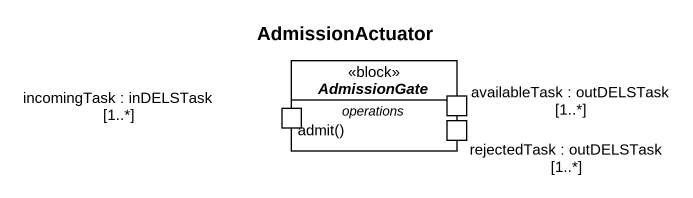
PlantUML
@startuml
title AdmissionActuator
hide circle
hide empty members
abstract class AdmissionGate <<block>> #FFFFFF {
  -- operations --
  admit()
  -- ports --
  availableTask : outDELSTask [1..*]
  rejectedTask : outDELSTask [1..*]
  incomingTask : inDELSTask [1..*]
}
@enduml
